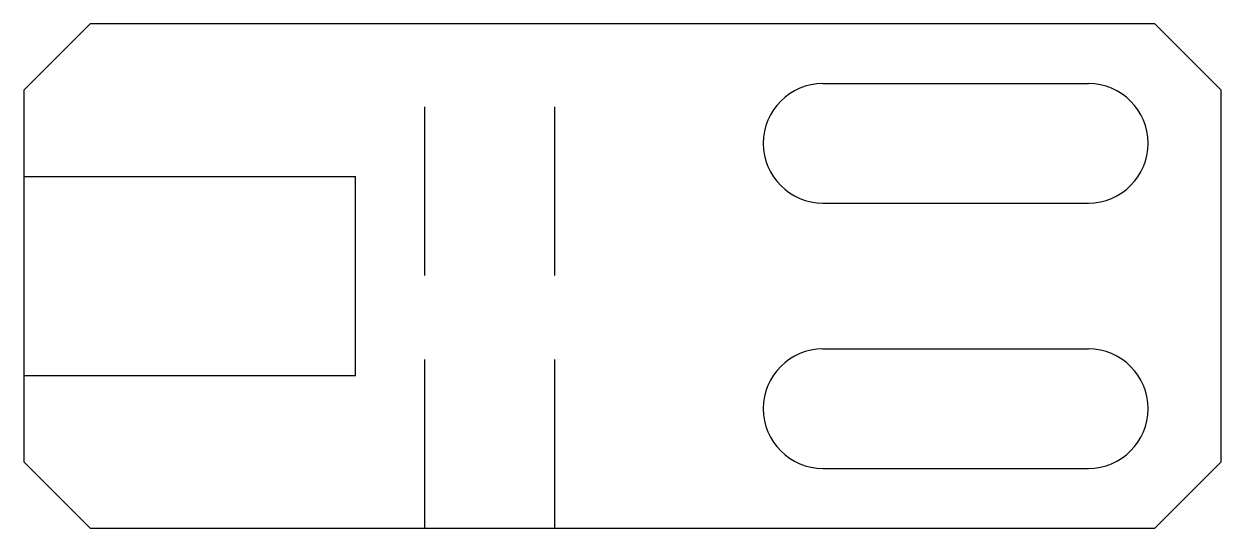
# Model space of a CAD drawing. Extents: x 0 to 90.2, y 0 to 38.
import ezdxf

# ---------------------------------------------------------------- set-up
doc = ezdxf.new("R2010")
doc.units = 0
doc.header["$MEASUREMENT"] = 0
doc.linetypes.add('DASHED', pattern=[19.05, 12.7, -6.35])
doc.layers.get('0').update_dxf_attribs({"linetype": 'CONTINUOUS'})

msp = doc.modelspace()

# ---------------------------------------------------------------- linework, layer by layer
for p, q in [((5, 38), (0, 33)), ((85.22, 38), (5, 38)), ((90.22, 33), (85.22, 38)), ((60.22, 33.5), (80.22, 33.5)), ((0, 33), (0, 5)), ((90.22, 5), (90.22, 33)), ((60.22, 24.5), (80.22, 24.5)), ((60.22, 13.5), (80.22, 13.5)), ((0, 5), (5, 0)), ((85.22, 0), (90.22, 5)), ((60.22, 4.5), (80.22, 4.5)), ((5, 0), (85.22, 0))]:
    msp.add_line(p, q)
at = {"linetype": 'DASHED'}
for p, q in [((30.22, 0), (30.22, 38)), ((40, 0), (40, 38))]:
    msp.add_line(p, q, dxfattribs=at)
at = {"color": 1}
for p, q in [((0, 26.5), (25, 26.5)), ((25, 11.5), (25, 26.5)), ((0, 11.5), (25, 11.5))]:
    msp.add_line(p, q, dxfattribs=at)
for centre, start, end in [((60.22, 29), 90, 270), ((80.22, 29), 270, 90), ((60.22, 9), 90, 270), ((80.22, 9), 270, 90)]:
    msp.add_arc(centre, 4.5, start, end)

doc.saveas('drawing.dxf')
